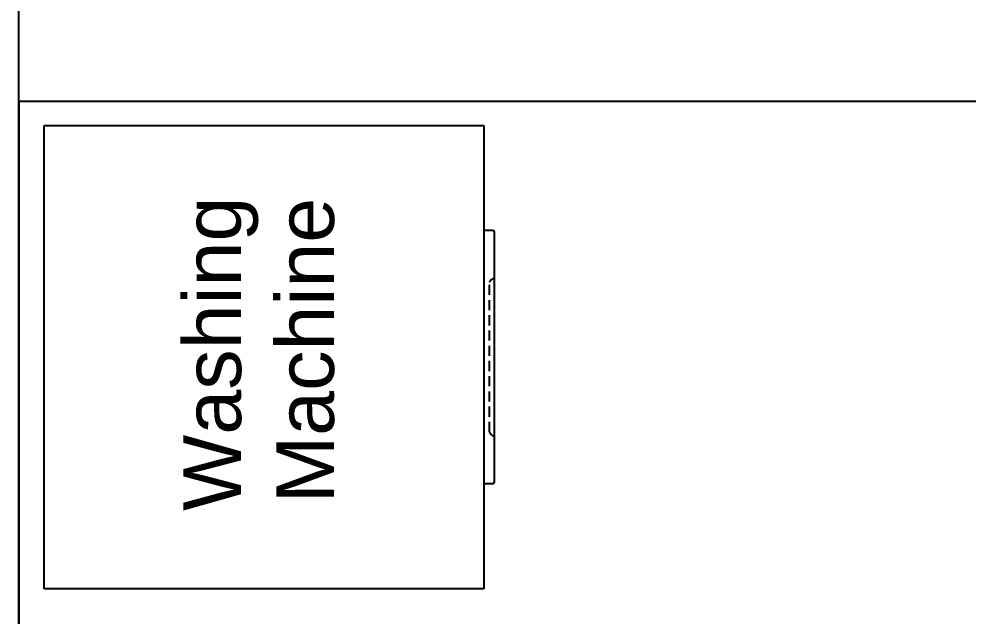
# Model space of a CAD drawing. Extents: x -4409 to 83729, y -39415 to 28842.
# Drawn here: x -1937 to -750, y 20838 to 21585 of the extents above; entities that cross this region are included whole.
import ezdxf

# ---------------------------------------------------------------- set-up
doc = ezdxf.new("R2010")
doc.units = 0
doc.linetypes.add('DASHED', pattern=[19.05, 12.7, -6.35])
doc.layers.get('DEFPOINTS').update_dxf_attribs({"linetype": 'CONTINUOUS'})
doc.layers.add('WWW_CADBLOCKSFREE_COM', color=7, linetype='CONTINUOUS')
doc.styles.add('ROMANS', font='ROMANS.shx')
doc.styles.get("Standard").update_dxf_attribs({"font": 'arial.ttf'})
doc.dimstyles.get("Standard").update_dxf_attribs({"dimtxt": 2.5, "dimasz": 2.5, "dimexe": 1.25, "dimexo": 0.625, "dimtad": 1, "dimcen": 2.5, "dimazin": 3, "dimtfac": 1, "dimtmove": 0, "dimatfit": 3})

# ---------------------------------------------------------------- blocks, each defined once
blk = doc.blocks.new('*D50')
at = {"layer": 'DEFPOINTS', "color": 0}
for p in [(-587.9, 21774.5), (-1937.5, 21482.6), (-587.9, 21482.7)]:
    blk.add_point(p, dxfattribs=at)
at = {"layer": 'WWW_CADBLOCKSFREE_COM', "color": 252}
for p, q in [((-1937.5, 21482.7), (-1937.5, 21774.7)), ((-1937.3, 21774.5), (-1321.9, 21774.5)), ((-588, 21774.5), (-1203.4, 21774.5)), ((-587.9, 21482.7), (-587.9, 21774.7))]:
    blk.add_line(p, q, dxfattribs=at)
for points in [[(-1937.3, 21774.6), (-1937.3, 21774.5), (-1937.5, 21774.5)], [(-588, 21774.6), (-588, 21774.5), (-587.9, 21774.5)]]:
    blk.add_solid(points, dxfattribs=at)
at = {"layer": 'WWW_CADBLOCKSFREE_COM', "color": 6, "linetype": 'CONTINUOUS', "style": 'ROMANS'}
blk.add_text('1350', height=35, dxfattribs=at).set_placement((-1331.8, 21757))

msp = doc.modelspace()

# ---------------------------------------------------------------- linework, layer by layer
at = {"layer": 'WWW_CADBLOCKSFREE_COM'}
msp.add_line((-1937.471, 21482.608), (-1937.471, 19982.608), dxfattribs=at)
at = {"layer": 'WWW_CADBLOCKSFREE_COM', "color": 7}
for p, q in [((-1905.791, 20872.234), (-1905.791, 21452.234)), ((-1905.791, 21452.234), (-1355.791, 21452.234)), ((-1355.791, 21452.234), (-1355.791, 20872.234)), ((-1355.791, 21320.539), (-1355.791, 21003.928)), ((-1355.791, 20872.234), (-1905.791, 20872.234))]:
    msp.add_line(p, q, dxfattribs=at)
at = {"layer": 'WWW_CADBLOCKSFREE_COM', "color": 252}
for p, q in [((-1344.535, 21320.539), (-1355.791, 21320.539)), ((-1342.035, 21006.428), (-1342.035, 21318.039)), ((-1355.791, 21003.928), (-1344.535, 21003.928))]:
    msp.add_line(p, q, dxfattribs=at)
at = {"layer": 'WWW_CADBLOCKSFREE_COM', "color": 252, "linetype": 'DASHED'}
for p, q in [((-1348.478, 21068.53), (-1348.478, 21255.937)), ((-1342.035, 21261.993), (-1347.472, 21257.941)), ((-1342.035, 21062.474), (-1347.472, 21066.526))]:
    msp.add_line(p, q, dxfattribs=at)
at = {"layer": 'WWW_CADBLOCKSFREE_COM', "color": 8}
msp.add_lwpolyline([(-1937.471, 21482.67), (312.529, 21482.67), (312.529, 19982.67), (-1937.471, 19982.67)], close=True, dxfattribs=at)
at = {"layer": 'WWW_CADBLOCKSFREE_COM'}
msp.add_lwpolyline([(-1937.471, 21482.608), (312.529, 21482.608), (312.529, 20242.608), (312.529, 19982.608), (-1937.471, 19982.608), (-1937.471, 21482.608)], dxfattribs=at)
at = {"layer": 'WWW_CADBLOCKSFREE_COM', "color": 252}
for centre, start, end in [((-1344.535, 21318.039), 0, 90), ((-1344.535, 21006.428), 270, 0)]:
    msp.add_arc(centre, 2.5, start, end, dxfattribs=at)
at = {"layer": 'WWW_CADBLOCKSFREE_COM', "color": 252, "linetype": 'DASHED'}
for centre, start, end in [((-1345.978, 21255.937), 126.692867, 180), ((-1345.978, 21068.53), 180, 233.307133)]:
    msp.add_arc(centre, 2.5, start, end, dxfattribs=at)

# ---------------------------------------------------------------- texts
at = {"layer": 'WWW_CADBLOCKSFREE_COM', "color": 7}
for s, p in [('Washing', (-1659.421, 20969.581)), (' Machine', (-1543.102, 20951.249))]:
    msp.add_text(s, height=72.4093, rotation=90, dxfattribs=at).set_placement(p)

# ---------------------------------------------------------------- dimensions: what is measured, and where the dimension line sits
at = {"layer": 'WWW_CADBLOCKSFREE_COM'}
dim = msp.add_linear_dim(base=(-587.861, 21774.543), p1=(-1937.471, 21482.608), p2=(-587.861, 21482.67), dimstyle='Standard', dxfattribs=at)
dim.commit()
dim.dimension.update_dxf_attribs({"geometry": '*D50', "text_midpoint": (-1262.666, 21774.543)})

doc.saveas('drawing.dxf')
